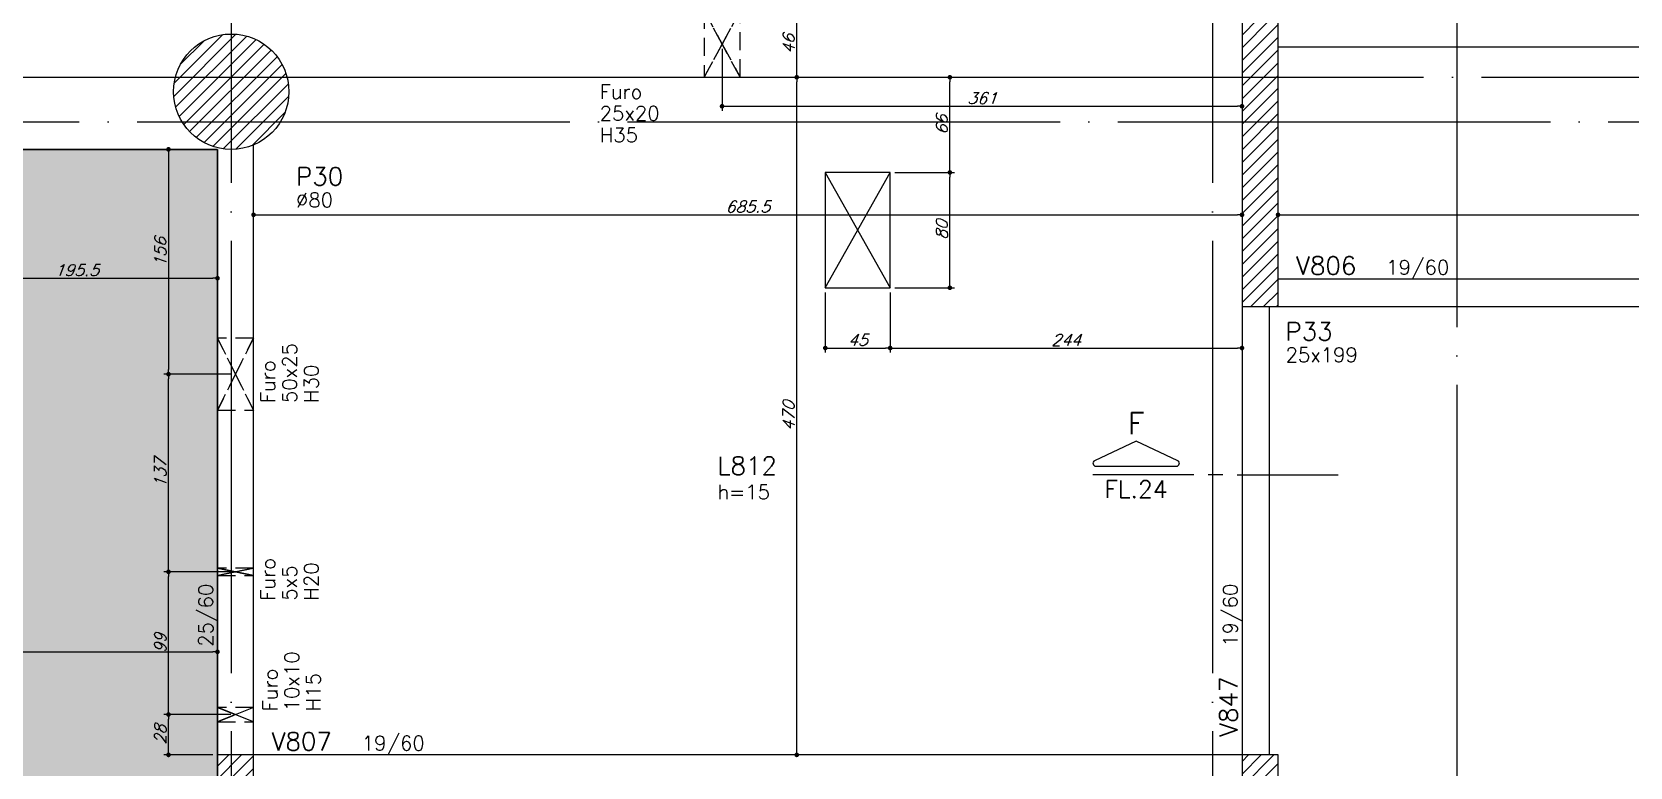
# Model space of a CAD drawing. Extents: x -5173 to 5397, y -2411 to 2089.
# Drawn here: x -2078 to -970, y 896 to 1406 of the extents above; entities that cross this region are included whole.
import ezdxf
from ezdxf.enums import TextEntityAlignment as Align

# ---------------------------------------------------------------- set-up
doc = ezdxf.new("R2010")
doc.units = 0
doc.header["$LTSCALE"] = 50
doc.header["$MEASUREMENT"] = 0
doc.linetypes.add('EIXO', pattern=[6.8, 6, -0.4, 0, -0.4])
doc.linetypes.add('HIDDEN', pattern=[0.375, 0.25, -0.125])
doc.layers.get('0').update_dxf_attribs({"linetype": 'CONTINUOUS'})
doc.layers.get('DEFPOINTS').update_dxf_attribs({"linetype": 'CONTINUOUS'})
for name, color, linetype in [('F-CORTE-INDICAÇÃO', 4, 'CONTINUOUS'), ('F-COTAS', 106, 'CONTINUOUS'), ('F-COTAS-FUROS', 50, 'CONTINUOUS'), ('F-COTAS-FUROS-VIGA', 50, 'CONTINUOUS'), ('F-DESNIVEL-7', 40, 'CONTINUOUS'), ('F-EIXO', 12, 'EIXO'), ('F-FURO-PAREDE', 2, 'HIDDEN'), ('F-FURO-PAREDE-TEXTOS', 2, 'CONTINUOUS'), ('F-LAJES-DIM', 2, 'CONTINUOUS'), ('F-LAJES-NOME', 4, 'CONTINUOUS'), ('F-PILARES-DIM', 172, 'CONTINUOUS'), ('F-PILARES-HACH', 174, 'CONTINUOUS'), ('F-PILARES-NOME', 170, 'CONTINUOUS'), ('F-PILARES-S', 170, 'CONTINUOUS'), ('F-TEXTO', 6, 'CONTINUOUS'), ('F-VIGAS', 3, 'CONTINUOUS'), ('F-VIGAS-DIM', 2, 'CONTINUOUS'), ('F-VIGAS-NOME', 4, 'CONTINUOUS'), ('F-VÃO', 1, 'CONTINUOUS')]:
    doc.layers.add(name, color=color, linetype=linetype)
doc.styles.add('CP-TEXT-INCL', font='simplex.shx', dxfattribs={"oblique": 20})
doc.styles.add('MCP', font='simplex.shx')
doc.styles.add('ROMANS', font='simplex.shx')
doc.dimstyles.new('CP-COTAS-50', dxfattribs={"dimscale": 0.64, "dimtxt": 12.5, "dimasz": 5, "dimexe": 5, "dimexo": 5, "dimgap": 2.5, "dimtad": 1, "dimdec": 1, "dimdsep": 46, "dimtxsty": 'CP-TEXT-INCL', "dimblk1": 'DOT', "dimblk2": 'DOT', "dimsah": 1, "dimcen": 9, "dimclrd": 256, "dimclre": 256, "dimclrt": 256, "dimadec": 0, "dimazin": 0, "dimtfac": 1, "dimtdec": 1, "dimtmove": 2, "dimatfit": 3, "dimldrblk": 'DOT', "dimfxl": 0, "dimtolj": 1, "dimarcsym": 0})

# ---------------------------------------------------------------- blocks, each defined once
blk = doc.blocks.new('_DOT')
at = {"color": 0, "linetype": 'ByBlock'}
blk.add_line((-0.5, 0), (-1, 0), dxfattribs=at)
at = {"color": 0, "linetype": 'ByBlock', "const_width": 0.5}
blk.add_lwpolyline([(-0.25, 0, 1), (0.25, 0, 1)], format="xyb", close=True, dxfattribs=at)
blk = doc.blocks.new('*D69')
at = {"layer": 'DEFPOINTS', "color": 0, "linetype": 'Continuous', "transparency": 16777216}
for p in [(-1547.8, 1374.5), (-1547.8, 1374.5), (-1547.8, 904.5)]:
    blk.add_point(p, dxfattribs=at)
at = {"layer": 'F-COTAS', "linetype": 'Continuous', "lineweight": -2, "transparency": 16777216}
blk.add_line((-1547.8, 907.7), (-1547.8, 1371.3), dxfattribs=at)
at = {"layer": 'F-COTAS', "linetype": 'Continuous', "lineweight": -2, "transparency": 16777216, "xscale": 3.2, "yscale": 3.2, "zscale": 3.2}
for p, rotation in [((-1547.8, 1374.5), 90), ((-1547.8, 904.5), 270)]:
    blk.add_blockref('_DOT', p, dxfattribs=dict(at, rotation=rotation))
at = {"layer": 'F-COTAS', "linetype": 'Continuous', "transparency": 16777216, "insert": (-1553.4, 1139.5), "char_height": 8, "attachment_point": 5, "rotation": 90, "style": 'CP-TEXT-INCL'}
blk.add_mtext('\\A1;470', dxfattribs=at)
blk = doc.blocks.new('*D70')
at = {"layer": 'DEFPOINTS', "color": 0, "linetype": 'Continuous', "transparency": 16777216}
for p in [(-1547.8, 1420.5), (-1547.8, 1420.5), (-1547.8, 1374.5)]:
    blk.add_point(p, dxfattribs=at)
at = {"layer": 'F-COTAS', "linetype": 'Continuous', "lineweight": -2, "transparency": 16777216}
blk.add_line((-1547.8, 1377.7), (-1547.8, 1417.3), dxfattribs=at)
at = {"layer": 'F-COTAS', "linetype": 'Continuous', "lineweight": -2, "transparency": 16777216, "xscale": 3.2, "yscale": 3.2, "zscale": 3.2}
for p, rotation in [((-1547.8, 1420.5), 90), ((-1547.8, 1374.5), 270)]:
    blk.add_blockref('_DOT', p, dxfattribs=dict(at, rotation=rotation))
at = {"layer": 'F-COTAS', "linetype": 'Continuous', "transparency": 16777216, "insert": (-1553.4, 1397.5), "char_height": 8, "attachment_point": 5, "rotation": 90, "style": 'CP-TEXT-INCL'}
blk.add_mtext('\\A1;46', dxfattribs=at)
blk = doc.blocks.new('*D88')
at = {"layer": 'DEFPOINTS', "color": 0, "linetype": 'Continuous', "transparency": 16777216}
for p in [(-1924.5, 1279.1), (-1239, 1279.1), (-1239, 1279.1)]:
    blk.add_point(p, dxfattribs=at)
at = {"layer": 'F-COTAS', "linetype": 'Continuous', "lineweight": -2, "transparency": 16777216}
blk.add_line((-1921.3, 1279.1), (-1242.2, 1279.1), dxfattribs=at)
at = {"layer": 'F-COTAS', "linetype": 'Continuous', "lineweight": -2, "transparency": 16777216, "xscale": 3.2, "yscale": 3.2, "zscale": 3.2, "rotation": 180}
blk.add_blockref('_DOT', (-1924.5, 1279.1), dxfattribs=at)
at = {"layer": 'F-COTAS', "linetype": 'Continuous', "lineweight": -2, "transparency": 16777216, "xscale": 3.2, "yscale": 3.2, "zscale": 3.2}
blk.add_blockref('_DOT', (-1239, 1279.1), dxfattribs=at)
at = {"layer": 'F-COTAS', "linetype": 'Continuous', "transparency": 16777216, "insert": (-1581.8, 1284.7), "char_height": 8, "attachment_point": 5, "style": 'CP-TEXT-INCL'}
blk.add_mtext('\\A1;685.5', dxfattribs=at)
blk = doc.blocks.new('*D89')
at = {"layer": 'DEFPOINTS', "color": 0, "linetype": 'Continuous', "transparency": 16777216}
for p in [(-1214, 1279.1), (-562, 1279.1), (-562, 1279.1)]:
    blk.add_point(p, dxfattribs=at)
at = {"layer": 'F-COTAS', "linetype": 'Continuous', "lineweight": -2, "transparency": 16777216}
blk.add_line((-1210.8, 1279.1), (-565.2, 1279.1), dxfattribs=at)
at = {"layer": 'F-COTAS', "linetype": 'Continuous', "lineweight": -2, "transparency": 16777216, "xscale": 3.2, "yscale": 3.2, "zscale": 3.2, "rotation": 180}
blk.add_blockref('_DOT', (-1214, 1279.1), dxfattribs=at)
at = {"layer": 'F-COTAS', "linetype": 'Continuous', "lineweight": -2, "transparency": 16777216, "xscale": 3.2, "yscale": 3.2, "zscale": 3.2}
blk.add_blockref('_DOT', (-562, 1279.1), dxfattribs=at)
at = {"layer": 'F-COTAS', "linetype": 'Continuous', "transparency": 16777216, "insert": (-888, 1284.7), "char_height": 8, "attachment_point": 5, "style": 'CP-TEXT-INCL'}
blk.add_mtext('\\A1;652', dxfattribs=at)
blk = doc.blocks.new('*D93')
at = {"layer": 'DEFPOINTS', "color": 0, "linetype": 'Continuous', "transparency": 16777216}
for p in [(-2580, 976), (-1949.5, 976), (-1949.5, 976)]:
    blk.add_point(p, dxfattribs=at)
at = {"layer": 'F-COTAS', "linetype": 'Continuous', "lineweight": -2, "transparency": 16777216}
blk.add_line((-2576.8, 976), (-1952.7, 976), dxfattribs=at)
at = {"layer": 'F-COTAS', "linetype": 'Continuous', "lineweight": -2, "transparency": 16777216, "xscale": 3.2, "yscale": 3.2, "zscale": 3.2, "rotation": 180}
blk.add_blockref('_DOT', (-2580, 976), dxfattribs=at)
at = {"layer": 'F-COTAS', "linetype": 'Continuous', "lineweight": -2, "transparency": 16777216, "xscale": 3.2, "yscale": 3.2, "zscale": 3.2}
blk.add_blockref('_DOT', (-1949.5, 976), dxfattribs=at)
at = {"layer": 'F-COTAS', "linetype": 'Continuous', "transparency": 16777216, "insert": (-2264.8, 981.6), "char_height": 8, "attachment_point": 5, "style": 'CP-TEXT-INCL'}
blk.add_mtext('\\A1;630.5', dxfattribs=at)
blk = doc.blocks.new('*U192')
at = {"layer": 'F-EIXO'}
blk.add_line((0, 0), (7197, 0), dxfattribs=at)
at = {"layer": 'F-TEXTO', "style": 'ROMANS'}
blk.add_attdef('EIXO', text='', height=17.5, dxfattribs=at).set_placement((-28.2072, 0), align=Align.MIDDLE_CENTER)
blk = doc.blocks.new('*U193')
at = {"layer": 'F-EIXO'}
blk.add_line((0, 0), (7285, 0), dxfattribs=at)
at = {"layer": 'F-TEXTO', "style": 'ROMANS'}
blk.add_attdef('EIXO', text='', height=17.5, dxfattribs=at).set_placement((-28.2072, 0), align=Align.MIDDLE_CENTER)
blk = doc.blocks.new('*U187')
at = {"layer": 'F-EIXO'}
blk.add_line((0, 0), (0, -3127.9), dxfattribs=at)
at = {"layer": 'F-TEXTO', "style": 'ROMANS'}
blk.add_attdef('EIXO', text='', height=17.5, rotation=360, dxfattribs=at).set_placement((0, 28.2), align=Align.MIDDLE_CENTER)
blk = doc.blocks.new('*U206')
at = {"layer": 'F-EIXO'}
blk.add_line((0, 0), (0, -3027.9), dxfattribs=at)
at = {"layer": 'F-TEXTO', "style": 'ROMANS'}
blk.add_attdef('EIXO', text='', height=17.5, rotation=360, dxfattribs=at).set_placement((0, 28.2), align=Align.MIDDLE_CENTER)
blk = doc.blocks.new('*U179')
at = {"layer": 'F-EIXO'}
blk.add_line((0, 0), (0, -3127.9), dxfattribs=at)
at = {"layer": 'F-TEXTO', "style": 'ROMANS'}
blk.add_attdef('EIXO', text='', height=17.5, rotation=360, dxfattribs=at).set_placement((0, 28.2), align=Align.MIDDLE_CENTER)
blk = doc.blocks.new('*U218')
at = {"layer": 'F-CORTE-INDICAÇÃO'}
for p, q in [((-100, 0), (-170, 0)), ((-80, 0), (-90, 0)), ((-70, 0), (0, 0))]:
    blk.add_line(p, q, dxfattribs=at)
blk.add_lwpolyline([(-112, 6, 0.802585), (-111.2, 9.8), (-140, 23.3), (-168.8, 9.8, 0.802585), (-168, 6)], format="xyb", close=True, dxfattribs=at)
at = {"layer": 'F-CORTE-INDICAÇÃO', "style": 'ROMANS'}
blk.add_attdef('CORTE', text='', height=15, dxfattribs=at).set_placement((-140, 35.8), align=Align.MIDDLE_CENTER)
at = {"layer": 'F-CORTE-INDICAÇÃO', "color": 2, "style": 'ROMANS'}
blk.add_attdef('FOLHA', text='', height=12, dxfattribs=at).set_placement((-140, -10), align=Align.MIDDLE_CENTER)
blk = doc.blocks.new('*D316')
at = {"layer": 'DEFPOINTS', "color": 0, "linetype": 'Continuous', "transparency": 16777216}
for p in [(-3685, 1674.5), (-562, 1674.5), (-3446.5, -978.5)]:
    blk.add_point(p, dxfattribs=at)
at = {"layer": 'F-COTAS', "linetype": 'Continuous', "lineweight": -2, "transparency": 16777216}
for p, q in [((-565.2, 1674.5), (-3688.2, 1674.5)), ((-3685, -975.3), (-3685, 1671.3)), ((-3449.7, -978.5), (-3688.2, -978.5))]:
    blk.add_line(p, q, dxfattribs=at)
at = {"layer": 'F-COTAS', "linetype": 'Continuous', "lineweight": -2, "transparency": 16777216, "xscale": 3.2, "yscale": 3.2, "zscale": 3.2}
for p, rotation in [((-3685, 1674.5), 90), ((-3685, -978.5), 270)]:
    blk.add_blockref('_DOT', p, dxfattribs=dict(at, rotation=rotation))
at = {"layer": 'F-COTAS', "linetype": 'Continuous', "transparency": 16777216, "insert": (-3690.6, 348), "char_height": 8, "attachment_point": 5, "rotation": 90, "style": 'CP-TEXT-INCL'}
blk.add_mtext('\\A1;2653', dxfattribs=at)
blk = doc.blocks.new('*U434')
at = {"layer": 'F-VÃO'}
for p, q in [((0, 0), (45, 80)), ((0, 80), (45, 0))]:
    blk.add_line(p, q, dxfattribs=at)
at = {"layer": 'F-VÃO', "color": 3}
blk.add_lwpolyline([(0, 0), (45, 0), (45, 80), (0, 80)], close=True, dxfattribs=at)
blk = doc.blocks.new('*D557')
at = {"layer": 'DEFPOINTS', "color": 0, "linetype": 'Continuous', "transparency": 16777216}
for p in [(-1483, 1308.5), (-1441.6, 1308.5), (-1483, 1228.5)]:
    blk.add_point(p, dxfattribs=at)
at = {"layer": 'F-COTAS-FUROS', "linetype": 'Continuous', "lineweight": -2, "transparency": 16777216}
for p, q in [((-1479.8, 1308.5), (-1438.4, 1308.5)), ((-1441.6, 1231.7), (-1441.6, 1305.3)), ((-1479.8, 1228.5), (-1438.4, 1228.5))]:
    blk.add_line(p, q, dxfattribs=at)
at = {"layer": 'F-COTAS-FUROS', "linetype": 'Continuous', "lineweight": -2, "transparency": 16777216, "xscale": 3.2, "yscale": 3.2, "zscale": 3.2}
for p, rotation in [((-1441.6, 1308.5), 90), ((-1441.6, 1228.5), 270)]:
    blk.add_blockref('_DOT', p, dxfattribs=dict(at, rotation=rotation))
at = {"layer": 'F-COTAS-FUROS', "linetype": 'Continuous', "transparency": 16777216, "insert": (-1447.2, 1268.5), "char_height": 8, "attachment_point": 5, "rotation": 90, "style": 'CP-TEXT-INCL'}
blk.add_mtext('\\A1;80', dxfattribs=at)
blk = doc.blocks.new('*D558')
at = {"layer": 'DEFPOINTS', "color": 0, "linetype": 'Continuous', "transparency": 16777216}
for p in [(-1474.5, 1374.5), (-1441.6, 1374.5), (-1483, 1308.5)]:
    blk.add_point(p, dxfattribs=at)
at = {"layer": 'F-COTAS-FUROS', "linetype": 'Continuous', "lineweight": -2, "transparency": 16777216}
for p, q in [((-1471.3, 1374.5), (-1438.4, 1374.5)), ((-1441.6, 1311.7), (-1441.6, 1371.3)), ((-1479.8, 1308.5), (-1438.4, 1308.5))]:
    blk.add_line(p, q, dxfattribs=at)
at = {"layer": 'F-COTAS-FUROS', "linetype": 'Continuous', "lineweight": -2, "transparency": 16777216, "xscale": 3.2, "yscale": 3.2, "zscale": 3.2}
for p, rotation in [((-1441.6, 1374.5), 90), ((-1441.6, 1308.5), 270)]:
    blk.add_blockref('_DOT', p, dxfattribs=dict(at, rotation=rotation))
at = {"layer": 'F-COTAS-FUROS', "linetype": 'Continuous', "transparency": 16777216, "insert": (-1447.2, 1341.5), "char_height": 8, "attachment_point": 5, "rotation": 90, "style": 'CP-TEXT-INCL'}
blk.add_mtext('\\A1;66', dxfattribs=at)
blk = doc.blocks.new('*D559')
at = {"layer": 'DEFPOINTS', "color": 0, "linetype": 'Continuous', "transparency": 16777216}
for p in [(-1528, 1228.5), (-1483, 1228.5), (-1483, 1186.7)]:
    blk.add_point(p, dxfattribs=at)
at = {"layer": 'F-COTAS-FUROS', "linetype": 'Continuous', "lineweight": -2, "transparency": 16777216}
for p, q in [((-1528, 1225.3), (-1528, 1183.5)), ((-1483, 1225.3), (-1483, 1183.5)), ((-1524.8, 1186.7), (-1486.2, 1186.7))]:
    blk.add_line(p, q, dxfattribs=at)
at = {"layer": 'F-COTAS-FUROS', "linetype": 'Continuous', "lineweight": -2, "transparency": 16777216, "xscale": 3.2, "yscale": 3.2, "zscale": 3.2, "rotation": 180}
blk.add_blockref('_DOT', (-1528, 1186.7), dxfattribs=at)
at = {"layer": 'F-COTAS-FUROS', "linetype": 'Continuous', "lineweight": -2, "transparency": 16777216, "xscale": 3.2, "yscale": 3.2, "zscale": 3.2}
blk.add_blockref('_DOT', (-1483, 1186.7), dxfattribs=at)
at = {"layer": 'F-COTAS-FUROS', "linetype": 'Continuous', "transparency": 16777216, "insert": (-1505.5, 1192.3), "char_height": 8, "attachment_point": 5, "style": 'CP-TEXT-INCL'}
blk.add_mtext('\\A1;45', dxfattribs=at)
blk = doc.blocks.new('*D560')
at = {"layer": 'DEFPOINTS', "color": 0, "linetype": 'Continuous', "transparency": 16777216}
for p in [(-1483, 1228.5), (-1239, 1228.5), (-1239, 1186.7)]:
    blk.add_point(p, dxfattribs=at)
at = {"layer": 'F-COTAS-FUROS', "linetype": 'Continuous', "lineweight": -2, "transparency": 16777216}
for p, q in [((-1483, 1225.3), (-1483, 1183.5)), ((-1239, 1225.3), (-1239, 1183.5)), ((-1479.8, 1186.7), (-1242.2, 1186.7))]:
    blk.add_line(p, q, dxfattribs=at)
at = {"layer": 'F-COTAS-FUROS', "linetype": 'Continuous', "lineweight": -2, "transparency": 16777216, "xscale": 3.2, "yscale": 3.2, "zscale": 3.2, "rotation": 180}
blk.add_blockref('_DOT', (-1483, 1186.7), dxfattribs=at)
at = {"layer": 'F-COTAS-FUROS', "linetype": 'Continuous', "lineweight": -2, "transparency": 16777216, "xscale": 3.2, "yscale": 3.2, "zscale": 3.2}
blk.add_blockref('_DOT', (-1239, 1186.7), dxfattribs=at)
at = {"layer": 'F-COTAS-FUROS', "linetype": 'Continuous', "transparency": 16777216, "insert": (-1361, 1192.3), "char_height": 8, "attachment_point": 5, "style": 'CP-TEXT-INCL'}
blk.add_mtext('\\A1;244', dxfattribs=at)
blk = doc.blocks.new('*D583')
at = {"layer": 'DEFPOINTS', "color": 0, "linetype": 'Continuous', "transparency": 16777216}
for p in [(-1949.5, 1235.1), (-1949.5, 1224.1), (-2145, 1208.5)]:
    blk.add_point(p, dxfattribs=at)
at = {"layer": 'F-COTAS-FUROS', "linetype": 'Continuous', "lineweight": -2, "transparency": 16777216}
for p, q in [((-2145, 1211.7), (-2145, 1238.3)), ((-2141.8, 1235.1), (-1952.7, 1235.1)), ((-1949.5, 1227.3), (-1949.5, 1238.3))]:
    blk.add_line(p, q, dxfattribs=at)
at = {"layer": 'F-COTAS-FUROS', "linetype": 'Continuous', "lineweight": -2, "transparency": 16777216, "xscale": 3.2, "yscale": 3.2, "zscale": 3.2, "rotation": 180}
blk.add_blockref('_DOT', (-2145, 1235.1), dxfattribs=at)
at = {"layer": 'F-COTAS-FUROS', "linetype": 'Continuous', "lineweight": -2, "transparency": 16777216, "xscale": 3.2, "yscale": 3.2, "zscale": 3.2}
blk.add_blockref('_DOT', (-1949.5, 1235.1), dxfattribs=at)
at = {"layer": 'F-COTAS-FUROS', "linetype": 'Continuous', "transparency": 16777216, "insert": (-2047.2, 1240.7), "char_height": 8, "attachment_point": 5, "style": 'CP-TEXT-INCL'}
blk.add_mtext('\\A1;195.5', dxfattribs=at)
blk = doc.blocks.new('*D613')
at = {"layer": 'DEFPOINTS', "color": 0, "linetype": 'Continuous', "transparency": 16777216}
for p in [(-1961.4, 1324.5), (-1983.5, 1168.6), (-1937, 1168.6)]:
    blk.add_point(p, dxfattribs=at)
at = {"layer": 'F-COTAS-FUROS-VIGA', "linetype": 'Continuous', "lineweight": -2, "transparency": 16777216}
for p, q in [((-1964.6, 1324.5), (-1986.7, 1324.5)), ((-1983.5, 1321.3), (-1983.5, 1171.8)), ((-1940.2, 1168.6), (-1986.7, 1168.6))]:
    blk.add_line(p, q, dxfattribs=at)
at = {"layer": 'F-COTAS-FUROS-VIGA', "linetype": 'Continuous', "lineweight": -2, "transparency": 16777216, "xscale": 3.2, "yscale": 3.2, "zscale": 3.2}
for p, rotation in [((-1983.5, 1324.5), 90), ((-1983.5, 1168.6), 270)]:
    blk.add_blockref('_DOT', p, dxfattribs=dict(at, rotation=rotation))
at = {"layer": 'F-COTAS-FUROS-VIGA', "linetype": 'Continuous', "transparency": 16777216, "insert": (-1989.1, 1253.2), "char_height": 8, "attachment_point": 5, "rotation": 90, "style": 'CP-TEXT-INCL'}
blk.add_mtext('\\A1;156', dxfattribs=at)
blk = doc.blocks.new('*D614')
at = {"layer": 'DEFPOINTS', "color": 0, "linetype": 'Continuous', "transparency": 16777216}
for p in [(-1983.5, 932.5), (-1937, 932.5), (-1949.5, 904.5)]:
    blk.add_point(p, dxfattribs=at)
at = {"layer": 'F-COTAS-FUROS-VIGA', "linetype": 'Continuous', "lineweight": -2, "transparency": 16777216}
for p, q in [((-1940.2, 932.5), (-1986.7, 932.5)), ((-1983.5, 907.7), (-1983.5, 929.3)), ((-1952.7, 904.5), (-1986.7, 904.5))]:
    blk.add_line(p, q, dxfattribs=at)
at = {"layer": 'F-COTAS-FUROS-VIGA', "linetype": 'Continuous', "lineweight": -2, "transparency": 16777216, "xscale": 3.2, "yscale": 3.2, "zscale": 3.2}
for p, rotation in [((-1983.5, 932.5), 90), ((-1983.5, 904.5), 270)]:
    blk.add_blockref('_DOT', p, dxfattribs=dict(at, rotation=rotation))
at = {"layer": 'F-COTAS-FUROS-VIGA', "linetype": 'Continuous', "transparency": 16777216, "insert": (-1989.1, 918.5), "char_height": 8, "attachment_point": 5, "rotation": 90, "style": 'CP-TEXT-INCL'}
blk.add_mtext('\\A1;28', dxfattribs=at)
blk = doc.blocks.new('*D615')
at = {"layer": 'DEFPOINTS', "color": 0, "linetype": 'Continuous', "transparency": 16777216}
for p in [(-1983.5, 1031.5), (-1937, 1031.5), (-1937, 932.5)]:
    blk.add_point(p, dxfattribs=at)
at = {"layer": 'F-COTAS-FUROS-VIGA', "linetype": 'Continuous', "lineweight": -2, "transparency": 16777216}
for p, q in [((-1940.2, 1031.5), (-1986.7, 1031.5)), ((-1983.5, 935.7), (-1983.5, 1028.3)), ((-1940.2, 932.5), (-1986.7, 932.5))]:
    blk.add_line(p, q, dxfattribs=at)
at = {"layer": 'F-COTAS-FUROS-VIGA', "linetype": 'Continuous', "lineweight": -2, "transparency": 16777216, "xscale": 3.2, "yscale": 3.2, "zscale": 3.2}
for p, rotation in [((-1983.5, 1031.5), 90), ((-1983.5, 932.5), 270)]:
    blk.add_blockref('_DOT', p, dxfattribs=dict(at, rotation=rotation))
at = {"layer": 'F-COTAS-FUROS-VIGA', "linetype": 'Continuous', "transparency": 16777216, "insert": (-1989.1, 982), "char_height": 8, "attachment_point": 5, "rotation": 90, "style": 'CP-TEXT-INCL'}
blk.add_mtext('\\A1;99', dxfattribs=at)
blk = doc.blocks.new('*D616')
at = {"layer": 'DEFPOINTS', "color": 0, "linetype": 'Continuous', "transparency": 16777216}
for p in [(-1983.5, 1168.6), (-1937, 1168.6), (-1937, 1031.5)]:
    blk.add_point(p, dxfattribs=at)
at = {"layer": 'F-COTAS-FUROS-VIGA', "linetype": 'Continuous', "lineweight": -2, "transparency": 16777216}
for p, q in [((-1940.2, 1168.6), (-1986.7, 1168.6)), ((-1983.5, 1034.7), (-1983.5, 1165.4)), ((-1940.2, 1031.5), (-1986.7, 1031.5))]:
    blk.add_line(p, q, dxfattribs=at)
at = {"layer": 'F-COTAS-FUROS-VIGA', "linetype": 'Continuous', "lineweight": -2, "transparency": 16777216, "xscale": 3.2, "yscale": 3.2, "zscale": 3.2}
for p, rotation in [((-1983.5, 1168.6), 90), ((-1983.5, 1031.5), 270)]:
    blk.add_blockref('_DOT', p, dxfattribs=dict(at, rotation=rotation))
at = {"layer": 'F-COTAS-FUROS-VIGA', "linetype": 'Continuous', "transparency": 16777216, "insert": (-1989.1, 1100), "char_height": 8, "attachment_point": 5, "rotation": 90, "style": 'CP-TEXT-INCL'}
blk.add_mtext('\\A1;137', dxfattribs=at)
blk = doc.blocks.new('*D617')
at = {"layer": 'DEFPOINTS', "color": 0, "linetype": 'Continuous', "transparency": 16777216}
for p in [(-1599.6, 1397.5), (-1239, 1362.9), (-1239, 1354.4)]:
    blk.add_point(p, dxfattribs=at)
at = {"layer": 'F-COTAS-FUROS-VIGA', "linetype": 'Continuous', "lineweight": -2, "transparency": 16777216}
for p, q in [((-1599.6, 1394.3), (-1599.6, 1351.2)), ((-1596.4, 1354.4), (-1242.2, 1354.4)), ((-1239, 1359.7), (-1239, 1351.2))]:
    blk.add_line(p, q, dxfattribs=at)
at = {"layer": 'F-COTAS-FUROS-VIGA', "linetype": 'Continuous', "lineweight": -2, "transparency": 16777216, "xscale": 3.2, "yscale": 3.2, "zscale": 3.2, "rotation": 180}
blk.add_blockref('_DOT', (-1599.6, 1354.4), dxfattribs=at)
at = {"layer": 'F-COTAS-FUROS-VIGA', "linetype": 'Continuous', "lineweight": -2, "transparency": 16777216, "xscale": 3.2, "yscale": 3.2, "zscale": 3.2}
blk.add_blockref('_DOT', (-1239, 1354.4), dxfattribs=at)
at = {"layer": 'F-COTAS-FUROS-VIGA', "linetype": 'Continuous', "transparency": 16777216, "insert": (-1419.3, 1360), "char_height": 8, "attachment_point": 5, "style": 'CP-TEXT-INCL'}
blk.add_mtext('\\A1;361', dxfattribs=at)

msp = doc.modelspace()

# ---------------------------------------------------------------- hatches: boundary and pattern name
at = {"layer": 'F-DESNIVEL-7', "linetype": 'Continuous'}
h = msp.add_hatch(color=256, dxfattribs=at)
h.dxf.hatch_style = 1
h.paths.add_polyline_path([(-3075, 1324.5), (-2660, 1324.5), (-2660, 400), (-3075, 400)])
h.paths.add_polyline_path([(-2580, 400), (-1949.5, 400), (-1949.5, 1324.5), (-2580, 1324.5)])
h.paths.add_polyline_path([(-2580, 320), (-1949.5, 320), (-1949.5, -24), (-2580, -24)])
h.paths.add_polyline_path([(-3075, -24), (-2660, -24), (-2660, 320), (-3075, 320)])
at = {"layer": 'F-PILARES-HACH', "linetype": 'Continuous'}
h = msp.add_hatch(dxfattribs=at)
h.set_pattern_fill('ANSI31', color=256, scale=50, style=0)
h.paths.add_polyline_path([(-1239, 1215.5), (-1214, 1215.5), (-1214, 1414.5), (-1239, 1414.5)], flags=16)
h = msp.add_hatch(dxfattribs=at)
h.set_pattern_fill('ANSI31', color=256, scale=50)
edge = h.paths.add_edge_path()
edge.add_arc((-1940, 1364.5), 40, 0, 360)
h = msp.add_hatch(dxfattribs=at)
h.set_pattern_fill('ANSI31', color=256, scale=50, style=0)
h.paths.add_polyline_path([(-1949.5, 606.5), (-1924.5, 606.5), (-1924.5, 904.5), (-1949.5, 904.5)], flags=16)
h = msp.add_hatch(dxfattribs=at)
h.set_pattern_fill('ANSI31', color=256, scale=50, style=0)
h.paths.add_polyline_path([(-1239, 606.5), (-1214, 606.5), (-1214, 904.5), (-1239, 904.5)], flags=16)

# ---------------------------------------------------------------- linework, layer by layer
at = {"layer": 'F-DESNIVEL-7', "linetype": 'Continuous'}
msp.add_lwpolyline([(-2580, 400), (-1949.5, 400), (-1949.5, 1324.5), (-2580, 1324.5)], close=True, dxfattribs=at)
at = {"layer": 'F-FURO-PAREDE'}
for points in [[(-1599.554, 1397.5), (-1612.054, 1374.5), (-1587.054, 1374.5), (-1599.554, 1397.5), (-1587.054, 1374.5), (-1587.054, 1420.5), (-1599.554, 1397.5), (-1587.054, 1420.5), (-1612.054, 1420.5), (-1599.554, 1397.5), (-1612.054, 1420.5), (-1612.054, 1374.5), (-1599.554, 1397.5)], [(-1937, 1168.562), (-1924.5, 1143.562), (-1924.5, 1193.562), (-1937, 1168.562), (-1924.5, 1193.562), (-1949.5, 1193.562), (-1937, 1168.562), (-1949.5, 1193.562), (-1949.5, 1143.562), (-1937, 1168.562), (-1949.5, 1143.562), (-1924.5, 1143.562), (-1937, 1168.562)], [(-1937, 1031.489), (-1924.5, 1028.989), (-1924.5, 1033.989), (-1937, 1031.489), (-1924.5, 1033.989), (-1949.5, 1033.989), (-1937, 1031.489), (-1949.5, 1033.989), (-1949.5, 1028.989), (-1937, 1031.489), (-1949.5, 1028.989), (-1924.5, 1028.989), (-1937, 1031.489)], [(-1937, 932.479), (-1924.5, 927.479), (-1924.5, 937.479), (-1937, 932.479), (-1924.5, 937.479), (-1949.5, 937.479), (-1937, 932.479), (-1949.5, 937.479), (-1949.5, 927.479), (-1937, 932.479), (-1949.5, 927.479), (-1924.5, 927.479), (-1937, 932.479)]]:
    msp.add_lwpolyline(points, dxfattribs=at)
at = {"layer": 'F-PILARES-S', "linetype": 'Continuous'}
for points in [[(-1239, 1215.5), (-1214, 1215.5), (-1214, 1414.5), (-1239, 1414.5), (-1239, 1215.5)], [(-1949.5, 606.5), (-1924.5, 606.5), (-1924.5, 904.5), (-1949.5, 904.5), (-1949.5, 606.5)], [(-1239, 606.5), (-1214, 606.5), (-1214, 904.5), (-1239, 904.5), (-1239, 606.5)]]:
    msp.add_lwpolyline(points, dxfattribs=at)
msp.add_circle((-1940, 1364.5), 40, dxfattribs=at)
at = {"layer": 'F-VIGAS'}
for points in [[(-1214, 1395.5), (-562, 1395.5)], [(-1901.27, 1374.5), (-1239, 1374.5)], [(-2580, 1324.5), (-1949.5, 1324.5)], [(-1949.5, 1324.5), (-1949.5, 904.5)], [(-1924.5, 904.5), (-1924.5, 1327.583)], [(-562, 1234.5), (-1214, 1234.5)], [(-1239, 1215.5), (-1239, 904.5)], [(-1220, 904.5), (-1220, 1215.5)], [(-1214, 1215.5), (-562, 1215.5)], [(-1722.5, 904.5), (-1924.5, 904.5)], [(-1476, 904.5), (-1722.5, 904.5)], [(-1239, 904.5), (-1476, 904.5)]]:
    msp.add_lwpolyline(points, dxfattribs=at)

# ---------------------------------------------------------------- block references
at = {"layer": 'F-CORTE-INDICAÇÃO', "linetype": 'Continuous'}
msp.add_blockref('*U218', (-1172.4, 1098.7), dxfattribs=at).add_auto_attribs({'FOLHA': 'FL.24', 'CORTE': 'F'})
at = {"layer": 'F-EIXO', "linetype": 'Continuous'}
for name, p in [('*U187', (-1940, 1941.357)), ('*U179', (-1259.5, 1941.357)), ('*U206', (-1090, 1841.357)), ('*U193', (-3793.715, 1374.5)), ('*U192', (-3705.761, 1343.5))]:
    msp.add_blockref(name, p, dxfattribs=at)
at = {"layer": 'F-VÃO', "linetype": 'Continuous'}
msp.add_blockref('*U434', (-1528, 1228.5), dxfattribs=at)

# ---------------------------------------------------------------- texts
at = {"layer": 'F-FURO-PAREDE-TEXTOS', "linetype": 'Continuous', "style": 'MCP'}
for s, p in [('Furo', (-1684.499, 1359.5)), ('25x20', (-1684.499, 1344.5)), ('H35', (-1684.499, 1329.5))]:
    msp.add_text(s, height=10, dxfattribs=at).set_placement(p)
for s, p in [('50x25', (-1894.5, 1148.562)), ('Furo', (-1909.5, 1148.562)), ('H30', (-1879.5, 1148.562)), ('Furo', (-1909.5, 1011.489)), ('5x5', (-1894.5, 1011.489)), ('H20', (-1879.5, 1011.489)), ('10x10', (-1892.971, 934.746)), ('Furo', (-1907.971, 934.746)), ('H15', (-1877.971, 934.746))]:
    msp.add_text(s, height=10, rotation=90, dxfattribs=at).set_placement(p)
at = {"layer": 'F-LAJES-DIM', "linetype": 'Continuous', "style": 'MCP'}
msp.add_text('h=15', height=10, dxfattribs=at).set_placement((-1602.812, 1081.805))
at = {"layer": 'F-LAJES-NOME', "linetype": 'Continuous', "style": 'MCP'}
msp.add_text('L812', height=12.5, dxfattribs=at).set_placement((-1602.812, 1098.805))
at = {"layer": 'F-PILARES-DIM', "linetype": 'Continuous', "style": 'MCP'}
for s, p in [('%%c80', (-1895.036, 1284.439)), ('25x199', (-1208.816, 1176.977))]:
    msp.add_text(s, height=10, dxfattribs=at).set_placement(p)
at = {"layer": 'F-PILARES-NOME', "linetype": 'Continuous', "style": 'MCP'}
for s, p in [('P30', (-1895.036, 1299.439)), ('P33', (-1208.816, 1191.977))]:
    msp.add_text(s, height=12.5, dxfattribs=at).set_placement(p)
at = {"layer": 'F-VIGAS-DIM', "linetype": 'Continuous', "style": 'MCP'}
for p in [(-1139, 1237.625), (-1849.5, 907.625)]:
    msp.add_text('19/60', height=10, dxfattribs=at).set_placement(p)
for s, p in [('25/60', (-1952.625, 979.5)), ('19/60', (-1242.125, 979.5))]:
    msp.add_text(s, height=10, rotation=90, dxfattribs=at).set_placement(p)
at = {"layer": 'F-VIGAS-NOME', "linetype": 'Continuous', "style": 'MCP'}
for s, p in [('V806', (-1201.5, 1237.625)), ('V807', (-1912, 907.625))]:
    msp.add_text(s, height=12.5, dxfattribs=at).set_placement(p)
msp.add_text('V847', height=12.5, rotation=90, dxfattribs=at).set_placement((-1242.125, 917))

# ---------------------------------------------------------------- dimensions: what is measured, and where the dimension line sits
at = {"layer": 'F-COTAS', "linetype": 'Continuous'}
for base, p1, p2, angle, picture, middle in [((-3685.025, 1674.5), (-3446.5, -978.5), (-562, 1674.5), 90, '*D316', (-3690.625, 348)), ((-1547.767, 1420.5), (-1547.767, 1374.5), (-1547.767, 1420.5), 270, '*D70', (-1553.367, 1397.5)), ((-1547.767, 1374.5), (-1547.767, 904.5), (-1547.767, 1374.5), 270, '*D69', (-1553.367, 1139.5)), ((-1239, 1279.106), (-1924.5, 1279.106), (-1239, 1279.106), 180, '*D88', (-1581.75, 1284.706)), ((-562, 1279.106), (-1214, 1279.106), (-562, 1279.106), 180, '*D89', (-888, 1284.706)), ((-1949.5, 976), (-2580, 976), (-1949.5, 976), 180, '*D93', (-2264.75, 981.6))]:
    dim = msp.add_linear_dim(base=base, p1=p1, p2=p2, angle=angle, dimstyle='CP-COTAS-50', dxfattribs=at)
    dim.commit()
    dim.dimension.update_dxf_attribs({"geometry": picture, "text_midpoint": middle})
at = {"layer": 'F-COTAS-FUROS', "linetype": 'Continuous'}
for base, p1, p2, picture, middle in [((-1441.59, 1374.5), (-1483, 1308.5), (-1474.453, 1374.5), '*D558', (-1447.19, 1341.5)), ((-1441.59, 1308.5), (-1483, 1228.5), (-1483, 1308.5), '*D557', (-1447.19, 1268.5))]:
    dim = msp.add_linear_dim(base=base, p1=p1, p2=p2, angle=90, dimstyle='CP-COTAS-50', override={"dimfxl": 7.5}, dxfattribs=at)
    dim.commit()
    dim.dimension.update_dxf_attribs({"geometry": picture, "text_midpoint": middle})
for base, p1, p2, picture, middle in [((-1949.5, 1235.1), (-2145, 1208.5), (-1949.5, 1224.125), '*D583', (-2047.25, 1240.7)), ((-1483, 1186.692), (-1528, 1228.5), (-1483, 1228.5), '*D559', (-1505.5, 1192.292)), ((-1239, 1186.692), (-1483, 1228.5), (-1239, 1228.5), '*D560', (-1361, 1192.292))]:
    dim = msp.add_linear_dim(base=base, p1=p1, p2=p2, dimstyle='CP-COTAS-50', override={"dimfxl": 7.5}, dxfattribs=at)
    dim.commit()
    dim.dimension.update_dxf_attribs({"geometry": picture, "text_midpoint": middle})
at = {"layer": 'F-COTAS-FUROS-VIGA', "linetype": 'Continuous'}
dim = msp.add_linear_dim(base=(-1239, 1354.429), p1=(-1599.554, 1397.5), p2=(-1239, 1362.945), dimstyle='CP-COTAS-50', override={"dimdec": 0, "dimfxl": 7.5}, dxfattribs=at)
dim.commit()
dim.dimension.update_dxf_attribs({"geometry": '*D617', "text_midpoint": (-1419.277, 1360.029)})
dim = msp.add_linear_dim(base=(-1983.5, 1168.562), p1=(-1961.449, 1324.5), p2=(-1937, 1168.562), angle=90, dimstyle='CP-COTAS-50', override={"dimdec": 0, "dimfxl": 7.5}, dxfattribs=at)
dim.commit()
dim.dimension.update_dxf_attribs({"geometry": '*D613', "text_midpoint": (-1989.1, 1253.182), "dimtype": 160})
for base, p1, p2, picture, middle in [((-1983.5, 1168.562), (-1937, 1031.489), (-1937, 1168.562), '*D616', (-1989.1, 1100.025)), ((-1983.5, 1031.489), (-1937, 932.479), (-1937, 1031.489), '*D615', (-1989.1, 981.984)), ((-1983.5, 932.479), (-1949.5, 904.5), (-1937, 932.479), '*D614', (-1989.1, 918.489))]:
    dim = msp.add_linear_dim(base=base, p1=p1, p2=p2, angle=90, dimstyle='CP-COTAS-50', override={"dimdec": 0, "dimfxl": 7.5}, dxfattribs=at)
    dim.commit()
    dim.dimension.update_dxf_attribs({"geometry": picture, "text_midpoint": middle})

doc.saveas('drawing.dxf')
